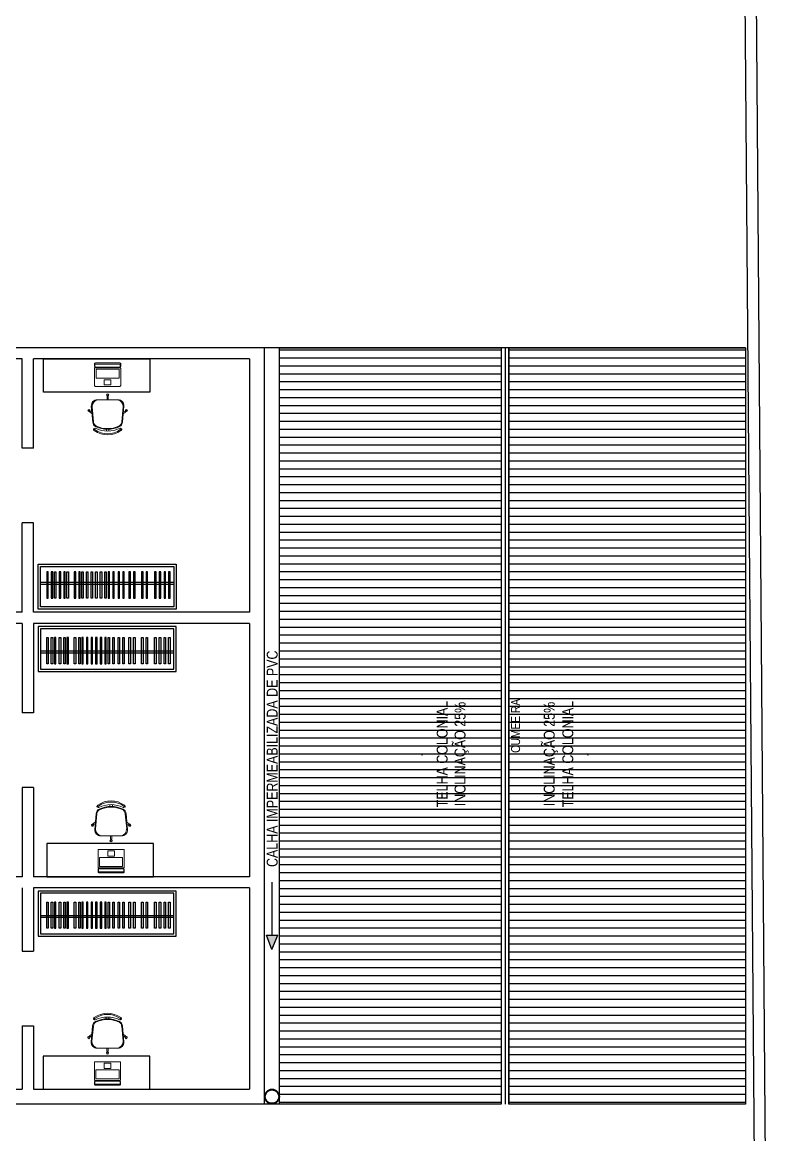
# Model space of a CAD drawing. Header units: millimetres. Extents: x 4156 to 4603, y 996 to 1078.
# Drawn here: x 4334.83 to 4345.76, y 1016.71 to 1033.13 of the extents above; entities that cross this region are included whole.
import ezdxf
from ezdxf.enums import TextEntityAlignment as Align

# ---------------------------------------------------------------- set-up
doc = ezdxf.new("R2010")
doc.units = ezdxf.units.MM
doc.header["$LTSCALE"] = 20
for name, color, linetype in [('-HIDRO', 8, 'Continuous'), ('AF', 5, 'Continuous'), ('E-txt-g', 3, 'Continuous')]:
    doc.layers.add(name, color=color, linetype=linetype)
doc.layers.add('E-Lay-9', color=9, linetype='Continuous', lineweight=9)
doc.layers.add('E-Txt-W', color=7, linetype='Continuous', lineweight=20)
doc.styles.add('F2', font='ARIALN.TTF')
doc.styles.add('REG60', font='romans.shx', dxfattribs={"width": 0.8, "height": 0.15})
doc.styles.add('REG80', font='romans.shx', dxfattribs={"width": 0.8, "height": 0.2})

# ---------------------------------------------------------------- blocks, each defined once
blk = doc.blocks.new('Seta')
at = {"layer": 'AF'}
blk.add_hatch(color=256, dxfattribs=at).paths.add_polyline_path([(-0.11, 0), (-0.11, -0.01), (0, -0.01), (0, -0.03), (0.05, 0), (0, 0.02), (0, 0)])
for p, q in [((0, 0), (-0.11, 0)), ((-0.11, -0.01), (-0.11, 0)), ((0.05, 0), (0, 0.02)), ((0, 0.02), (0, 0)), ((0, -0.01), (-0.11, -0.01)), ((0.05, 0), (0, -0.03)), ((0, -0.01), (0, -0.03))]:
    blk.add_line(p, q, dxfattribs=at)
blk = doc.blocks.new('TXT-AMB75')
at = {"layer": 'E-txt-g', "style": 'REG80', "width": 0.8, "flags": 8}
blk.add_attdef('TXT', text='', height=0.2, dxfattribs=at).set_placement((0.005, 0.296), align=Align.CENTER)
at = {"layer": 'E-Txt-W', "style": 'REG60', "width": 0.8, "flags": 8}
blk.add_attdef('TXT', text='', height=0.15, dxfattribs=at).set_placement((0.005, 0.027), align=Align.CENTER)
blk = doc.blocks.new('Cadeira')
at = {"layer": 'E-Lay-9', "color": 8}
for p, q in [((-0.139, 0), (0.139, 0)), ((-0.009, 0.054), (-0.009, 0.077)), ((-0.008, 0), (-0.008, 0.043)), ((-0.008, 0.043), (-0.006, 0.043)), ((0.006, 0.043), (0.007, 0.043)), ((0.007, 0), (0.007, 0.043)), ((0.01, 0.054), (0.01, 0.077)), ((-0.25, -0.159), (-0.265, -0.141)), ((-0.236, -0.147), (-0.251, -0.129)), ((-0.219, -0.084), (-0.2, -0.302)), ((-0.209, -0.094), (-0.19, -0.298)), ((0.209, -0.094), (0.19, -0.298)), ((0.219, -0.084), (0.2, -0.302)), ((0.236, -0.147), (0.251, -0.129)), ((0.25, -0.159), (0.265, -0.141)), ((-0.24, -0.165), (-0.241, -0.166)), ((-0.213, -0.185), (-0.241, -0.166)), ((-0.23, -0.156), (-0.231, -0.158)), ((-0.214, -0.162), (-0.23, -0.156)), ((0.213, -0.185), (0.241, -0.166)), ((0.214, -0.162), (0.23, -0.156)), ((0.23, -0.156), (0.231, -0.158)), ((0.24, -0.165), (0.241, -0.166)), ((-0.017, -0.396), (-0.017, -0.42)), ((0.017, -0.396), (0.017, -0.42))]:
    blk.add_line(p, q, dxfattribs=at)
blk.add_lwpolyline([(0.163, -0.381, -0.237888), (-0.163, -0.381, 0.605717), (-0.174, -0.395, 0.122717), (-0.17, -0.4, 0.323529), (0.17, -0.4, 0.122717), (0.174, -0.395, 0.605717)], format="xyb", close=True, dxfattribs=at)
for centre in [(0, 0.047), (-0.238, -0.158), (0.238, -0.158)]:
    blk.add_circle(centre, 0.005, dxfattribs=at)
for centre, radius, start, end in [((-0.139, -0.08), 0.08, 90, 182.5692), ((0, 0.065), 0.015, 281.6334, 257.4537), ((0, 0.048), 0.0075, 221.8103, 318.1897), ((0.139, -0.08), 0.08, 357.4308, 90), ((-0.25, -0.144), 0.015, 322.5463, 298.3666), ((-0.12, -0.089), 0.0887, 95.5925, 183.2522), ((0.12, -0.089), 0.0887, 356.7478, 84.4075), ((0.25, -0.144), 0.015, 241.6334, 217.4537), ((-0.239, -0.157), 0.0075, 261.8103, 358.1897), ((-0.12, -0.292), 0.07, 185.2999, 245.7361), ((0.12, -0.292), 0.07, 294.2639, 354.7001), ((0.239, -0.157), 0.0075, 181.8103, 278.1897), ((-0.13, -0.296), 0.07, 185.1212, 243.6047), ((-0.182, -0.396), 0.00782, 29.8109, 225.3255), ((-0.163, -0.39), 0.0275, 205.1455, 233.4571), ((0, -0.165), 0.305, 234.1238, 305.8762), ((-0.163, -0.39), 0.0125, 205.1455, 233.1301), ((0, -0.034), 0.362, 243.6047, 296.3953), ((0, -0.025), 0.362, 245.7361, 294.2639), ((0.13, -0.296), 0.07, 296.3953, 354.8788), ((0.182, -0.396), 0.00782, 314.6745, 150.1891), ((0.163, -0.39), 0.0275, 306.5429, 334.8545)]:
    blk.add_arc(centre, radius, start, end, dxfattribs=at)
blk = doc.blocks.new('Notebook')
at = {"layer": 'E-Lay-9', "color": 8}
for p, q in [((-0.175, 0.305), (-0.175, 0.3)), ((-0.175, 0.3), (-0.175, 0.265)), ((0.165, 0.315), (-0.165, 0.315)), ((0.175, 0.3), (0.175, 0.305)), ((0.175, 0.265), (0.175, 0.3)), ((-0.165, 0.255), (0.165, 0.255))]:
    blk.add_line(p, q, dxfattribs=at)
for points in [[(-0.165, 0.26), (0.165, 0.26, 0.414214), (0.17, 0.265), (0.17, 0.295, 0.414214), (0.165, 0.3), (-0.165, 0.3, 0.414214), (-0.17, 0.295), (-0.17, 0.265, 0.414214)], [(-0.165, 0), (0.165, 0, 0.414214), (0.175, 0.01), (0.175, 0.24, 0.414214), (0.165, 0.25), (-0.165, 0.25, 0.414214), (-0.175, 0.24), (-0.175, 0.01, 0.414214)]]:
    blk.add_lwpolyline(points, format="xyb", close=True, dxfattribs=at)
for points in [[(-0.155, 0.11), (0.155, 0.11), (0.155, 0.23), (-0.155, 0.23)], [(-0.105, 0.25), (-0.145, 0.25), (-0.145, 0.255), (-0.105, 0.255)], [(0.105, 0.25), (0.145, 0.25), (0.145, 0.255), (0.105, 0.255)], [(-0.045, 0.02), (0.045, 0.02), (0.045, 0.09), (-0.045, 0.09)]]:
    blk.add_lwpolyline(points, close=True, dxfattribs=at)
for centre, start, end in [((-0.165, 0.305), 90, 180), ((0.165, 0.305), 0, 90), ((-0.165, 0.265), 180, 270), ((0.165, 0.265), 270, 360)]:
    blk.add_arc(centre, 0.01, start, end, dxfattribs=at)

msp = doc.modelspace()

# ---------------------------------------------------------------- hatches: boundary and pattern name
at = {"layer": '-HIDRO', "linetype": 'Continuous'}
h = msp.add_hatch(dxfattribs=at)
h.set_pattern_fill('ANSI31', color=256, scale=0.935, angle=135, style=0)
h.set_pattern_definition([(180, (1842.39324, 700.33921), (-2e-17, -0.116875), [])])
h.paths.add_polyline_path([(4341.899, 1017.159), (4338.626, 1017.159), (4338.626, 1028.324), (4341.899, 1028.324)])
h.paths.add_polyline_path([(4342.009, 1028.324), (4345.501, 1028.324), (4345.501, 1017.159), (4342.009, 1017.159)])
at = {"layer": '-HIDRO'}
msp.add_hatch(color=256, dxfattribs=at).paths.add_polyline_path([(4338.6, 1019.65), (4338.433, 1019.65), (4338.516, 1019.439)])

# ---------------------------------------------------------------- linework, layer by layer
for p, q in [((4345.888, 1005.004), (4345.364, 1071.832)), ((4345.721, 1005.169), (4345.2, 1071.669)), ((4341.899, 1028.324), (4341.899, 1017.159)), ((4342.009, 1028.324), (4342.009, 1017.159)), ((4338.516, 1020.433), (4338.516, 1019.65)), ((4338.516, 1019.439), (4338.433, 1019.65)), ((4338.433, 1019.65), (4338.6, 1019.65)), ((4338.516, 1019.439), (4338.6, 1019.65)), ((4338.626, 1017.159), (4338.406, 1017.159))]:
    msp.add_line(p, q, dxfattribs=at)
at = {"layer": '-HIDRO', "linetype": 'Continuous'}
for p, q in [((4338.406, 1028.324), (4327.021, 1028.324)), ((4345.501, 1028.324), (4338.406, 1028.324)), ((4338.406, 1017.159), (4338.406, 1028.324)), ((4341.954, 1028.324), (4341.954, 1017.159)), ((4334.831, 1028.159), (4330.596, 1028.159)), ((4334.831, 1026.839), (4334.831, 1028.159)), ((4334.996, 1026.839), (4334.996, 1028.159)), ((4338.186, 1028.159), (4334.996, 1028.159)), ((4338.186, 1028.159), (4338.186, 1024.419)), ((4334.996, 1026.839), (4334.831, 1026.839)), ((4334.831, 1024.419), (4334.831, 1025.739)), ((4334.996, 1025.739), (4334.831, 1025.739)), ((4334.996, 1024.419), (4334.996, 1025.739)), ((4334.831, 1024.419), (4328.891, 1024.419)), ((4338.186, 1024.419), (4334.996, 1024.419)), ((4334.831, 1024.254), (4328.891, 1024.254)), ((4334.831, 1024.254), (4334.831, 1022.934)), ((4338.186, 1024.254), (4334.996, 1024.254)), ((4334.996, 1024.254), (4334.996, 1022.934)), ((4338.186, 1024.254), (4338.186, 1020.514)), ((4338.626, 1017.159), (4338.626, 1023.924)), ((4334.996, 1022.934), (4334.831, 1022.934)), ((4334.831, 1021.834), (4334.831, 1020.514)), ((4334.996, 1021.834), (4334.831, 1021.834)), ((4334.996, 1021.834), (4334.996, 1020.514)), ((4334.831, 1020.514), (4330.596, 1020.514)), ((4338.186, 1020.514), (4334.996, 1020.514)), ((4334.831, 1020.349), (4334.831, 1019.414)), ((4338.186, 1020.349), (4334.996, 1020.349)), ((4334.996, 1020.349), (4334.996, 1019.414)), ((4338.186, 1020.349), (4338.186, 1017.379)), ((4334.831, 1019.414), (4334.996, 1019.414)), ((4334.831, 1018.314), (4334.831, 1017.379)), ((4334.831, 1018.314), (4334.996, 1018.314)), ((4334.996, 1018.314), (4334.996, 1017.379)), ((4330.596, 1017.379), (4334.831, 1017.379)), ((4334.996, 1017.379), (4338.186, 1017.379)), ((4338.406, 1017.159), (4327.021, 1017.159))]:
    msp.add_line(p, q, dxfattribs=at)
at = {"layer": '-HIDRO', "ltscale": 0.5}
for p, q in [((4337.069, 1024.856), (4335.1, 1024.856)), ((4337.069, 1024.828), (4335.1, 1024.828)), ((4337.069, 1023.844), (4335.1, 1023.844)), ((4337.069, 1023.816), (4335.1, 1023.816)), ((4337.069, 1019.939), (4335.1, 1019.939)), ((4337.069, 1019.911), (4335.1, 1019.911))]:
    msp.add_line(p, q, dxfattribs=at)
at = {"layer": '-HIDRO'}
for points in [[(4341.899, 1017.159), (4338.626, 1017.159), (4338.626, 1028.324), (4341.899, 1028.324)], [(4342.009, 1028.324), (4345.501, 1028.324), (4345.501, 1017.159), (4342.009, 1017.159)], [(4335.143, 1027.669), (4335.143, 1028.159), (4336.716, 1028.159), (4336.716, 1027.669)], [(4337.102, 1024.464), (4335.067, 1024.464), (4335.067, 1025.128), (4337.102, 1025.128)], [(4337.069, 1024.497), (4335.1, 1024.497), (4335.1, 1025.095), (4337.069, 1025.095)], [(4337.102, 1024.209), (4335.067, 1024.209), (4335.067, 1023.544), (4337.102, 1023.544)], [(4337.069, 1024.176), (4335.1, 1024.176), (4335.1, 1023.577), (4337.069, 1023.577)], [(4335.194, 1021.003), (4335.194, 1020.514), (4336.767, 1020.514), (4336.767, 1021.003)], [(4337.102, 1020.304), (4335.067, 1020.304), (4335.067, 1019.639), (4337.102, 1019.639)], [(4337.069, 1020.271), (4335.1, 1020.271), (4335.1, 1019.672), (4337.069, 1019.672)], [(4335.141, 1017.868), (4335.141, 1017.379), (4336.714, 1017.379), (4336.714, 1017.868)]]:
    msp.add_lwpolyline(points, close=True, dxfattribs=at)
at = {"layer": '-HIDRO', "ltscale": 0.5}
for points in [[(4335.193, 1024.628), (4335.215, 1024.628), (4335.215, 1025.013), (4335.193, 1025.013)], [(4335.26, 1024.628), (4335.282, 1024.628), (4335.282, 1025.013), (4335.26, 1025.013)], [(4335.327, 1024.628), (4335.305, 1024.628), (4335.305, 1025.013), (4335.327, 1025.013)], [(4335.377, 1024.628), (4335.399, 1024.628), (4335.399, 1025.013), (4335.377, 1025.013)], [(4335.444, 1024.628), (4335.466, 1024.628), (4335.466, 1025.013), (4335.444, 1025.013)], [(4335.512, 1024.628), (4335.49, 1024.628), (4335.49, 1025.013), (4335.512, 1025.013)], [(4335.598, 1024.628), (4335.62, 1024.628), (4335.62, 1025.013), (4335.598, 1025.013)], [(4335.665, 1024.628), (4335.687, 1024.628), (4335.687, 1025.013), (4335.665, 1025.013)], [(4335.732, 1024.628), (4335.71, 1024.628), (4335.71, 1025.013), (4335.732, 1025.013)], [(4335.8, 1024.628), (4335.778, 1024.628), (4335.778, 1025.013), (4335.8, 1025.013)], [(4335.868, 1024.628), (4335.846, 1024.628), (4335.846, 1025.013), (4335.868, 1025.013)], [(4335.936, 1024.628), (4335.914, 1024.628), (4335.914, 1025.013), (4335.936, 1025.013)], [(4336.003, 1024.628), (4335.981, 1024.628), (4335.981, 1025.013), (4336.003, 1025.013)], [(4336.071, 1024.628), (4336.049, 1024.628), (4336.049, 1025.013), (4336.071, 1025.013)], [(4336.098, 1024.628), (4336.12, 1024.628), (4336.12, 1025.013), (4336.098, 1025.013)], [(4336.166, 1024.628), (4336.188, 1024.628), (4336.188, 1025.013), (4336.166, 1025.013)], [(4336.246, 1024.628), (4336.268, 1024.628), (4336.268, 1025.013), (4336.246, 1025.013)], [(4336.314, 1024.628), (4336.336, 1024.628), (4336.336, 1025.013), (4336.314, 1025.013)], [(4336.406, 1024.628), (4336.428, 1024.628), (4336.428, 1025.013), (4336.406, 1025.013)], [(4336.474, 1024.628), (4336.496, 1024.628), (4336.496, 1025.013), (4336.474, 1025.013)], [(4336.591, 1024.628), (4336.613, 1024.628), (4336.613, 1025.013), (4336.591, 1025.013)], [(4336.659, 1024.628), (4336.681, 1024.628), (4336.681, 1025.013), (4336.659, 1025.013)], [(4336.784, 1024.628), (4336.806, 1024.628), (4336.806, 1025.013), (4336.784, 1025.013)], [(4336.852, 1024.628), (4336.874, 1024.628), (4336.874, 1025.013), (4336.852, 1025.013)], [(4336.923, 1024.628), (4336.945, 1024.628), (4336.945, 1025.013), (4336.923, 1025.013)], [(4336.991, 1024.628), (4337.013, 1024.628), (4337.013, 1025.013), (4336.991, 1025.013)], [(4335.193, 1024.044), (4335.215, 1024.044), (4335.215, 1023.659), (4335.193, 1023.659)], [(4335.26, 1024.044), (4335.282, 1024.044), (4335.282, 1023.659), (4335.26, 1023.659)], [(4335.327, 1024.044), (4335.305, 1024.044), (4335.305, 1023.659), (4335.327, 1023.659)], [(4335.377, 1024.044), (4335.399, 1024.044), (4335.399, 1023.659), (4335.377, 1023.659)], [(4335.444, 1024.044), (4335.466, 1024.044), (4335.466, 1023.659), (4335.444, 1023.659)], [(4335.512, 1024.044), (4335.49, 1024.044), (4335.49, 1023.659), (4335.512, 1023.659)], [(4335.598, 1024.044), (4335.62, 1024.044), (4335.62, 1023.659), (4335.598, 1023.659)], [(4335.665, 1024.044), (4335.687, 1024.044), (4335.687, 1023.659), (4335.665, 1023.659)], [(4335.732, 1024.044), (4335.71, 1024.044), (4335.71, 1023.659), (4335.732, 1023.659)], [(4335.8, 1024.044), (4335.778, 1024.044), (4335.778, 1023.659), (4335.8, 1023.659)], [(4335.868, 1024.044), (4335.846, 1024.044), (4335.846, 1023.659), (4335.868, 1023.659)], [(4335.936, 1024.044), (4335.914, 1024.044), (4335.914, 1023.659), (4335.936, 1023.659)], [(4336.003, 1024.044), (4335.981, 1024.044), (4335.981, 1023.659), (4336.003, 1023.659)], [(4336.071, 1024.044), (4336.049, 1024.044), (4336.049, 1023.659), (4336.071, 1023.659)], [(4336.098, 1024.044), (4336.12, 1024.044), (4336.12, 1023.659), (4336.098, 1023.659)], [(4336.166, 1024.044), (4336.188, 1024.044), (4336.188, 1023.659), (4336.166, 1023.659)], [(4336.246, 1024.044), (4336.268, 1024.044), (4336.268, 1023.659), (4336.246, 1023.659)], [(4336.314, 1024.044), (4336.336, 1024.044), (4336.336, 1023.659), (4336.314, 1023.659)], [(4336.406, 1024.044), (4336.428, 1024.044), (4336.428, 1023.659), (4336.406, 1023.659)], [(4336.474, 1024.044), (4336.496, 1024.044), (4336.496, 1023.659), (4336.474, 1023.659)], [(4336.591, 1024.044), (4336.613, 1024.044), (4336.613, 1023.659), (4336.591, 1023.659)], [(4336.659, 1024.044), (4336.681, 1024.044), (4336.681, 1023.659), (4336.659, 1023.659)], [(4336.784, 1024.044), (4336.806, 1024.044), (4336.806, 1023.659), (4336.784, 1023.659)], [(4336.852, 1024.044), (4336.874, 1024.044), (4336.874, 1023.659), (4336.852, 1023.659)], [(4336.923, 1024.044), (4336.945, 1024.044), (4336.945, 1023.659), (4336.923, 1023.659)], [(4336.991, 1024.044), (4337.013, 1024.044), (4337.013, 1023.659), (4336.991, 1023.659)], [(4335.193, 1020.139), (4335.215, 1020.139), (4335.215, 1019.754), (4335.193, 1019.754)], [(4335.26, 1020.139), (4335.282, 1020.139), (4335.282, 1019.754), (4335.26, 1019.754)], [(4335.327, 1020.139), (4335.305, 1020.139), (4335.305, 1019.754), (4335.327, 1019.754)], [(4335.377, 1020.139), (4335.399, 1020.139), (4335.399, 1019.754), (4335.377, 1019.754)], [(4335.444, 1020.139), (4335.466, 1020.139), (4335.466, 1019.754), (4335.444, 1019.754)], [(4335.512, 1020.139), (4335.49, 1020.139), (4335.49, 1019.754), (4335.512, 1019.754)], [(4335.598, 1020.139), (4335.62, 1020.139), (4335.62, 1019.754), (4335.598, 1019.754)], [(4335.665, 1020.139), (4335.687, 1020.139), (4335.687, 1019.754), (4335.665, 1019.754)], [(4335.732, 1020.139), (4335.71, 1020.139), (4335.71, 1019.754), (4335.732, 1019.754)], [(4335.8, 1020.139), (4335.778, 1020.139), (4335.778, 1019.754), (4335.8, 1019.754)], [(4335.868, 1020.139), (4335.846, 1020.139), (4335.846, 1019.754), (4335.868, 1019.754)], [(4335.936, 1020.139), (4335.914, 1020.139), (4335.914, 1019.754), (4335.936, 1019.754)], [(4336.003, 1020.139), (4335.981, 1020.139), (4335.981, 1019.754), (4336.003, 1019.754)], [(4336.071, 1020.139), (4336.049, 1020.139), (4336.049, 1019.754), (4336.071, 1019.754)], [(4336.098, 1020.139), (4336.12, 1020.139), (4336.12, 1019.754), (4336.098, 1019.754)], [(4336.166, 1020.139), (4336.188, 1020.139), (4336.188, 1019.754), (4336.166, 1019.754)], [(4336.246, 1020.139), (4336.268, 1020.139), (4336.268, 1019.754), (4336.246, 1019.754)], [(4336.314, 1020.139), (4336.336, 1020.139), (4336.336, 1019.754), (4336.314, 1019.754)], [(4336.406, 1020.139), (4336.428, 1020.139), (4336.428, 1019.754), (4336.406, 1019.754)], [(4336.474, 1020.139), (4336.496, 1020.139), (4336.496, 1019.754), (4336.474, 1019.754)], [(4336.591, 1020.139), (4336.613, 1020.139), (4336.613, 1019.754), (4336.591, 1019.754)], [(4336.659, 1020.139), (4336.681, 1020.139), (4336.681, 1019.754), (4336.659, 1019.754)], [(4336.784, 1020.139), (4336.806, 1020.139), (4336.806, 1019.754), (4336.784, 1019.754)], [(4336.852, 1020.139), (4336.874, 1020.139), (4336.874, 1019.754), (4336.852, 1019.754)], [(4336.923, 1020.139), (4336.945, 1020.139), (4336.945, 1019.754), (4336.923, 1019.754)], [(4336.991, 1020.139), (4337.013, 1020.139), (4337.013, 1019.754), (4336.991, 1019.754)]]:
    msp.add_lwpolyline(points, close=True, dxfattribs=at)
at = {"layer": '-HIDRO'}
for radius in [0.11, 0.099]:
    msp.add_circle((4338.516, 1017.269), radius, dxfattribs=at)

# ---------------------------------------------------------------- block references
at = {"layer": '-HIDRO', "yscale": 1.1, "zscale": 1.1}
for name, p, xscale in [('Notebook', (4336.091, 1027.753, 3.614), 1.1), ('Cadeira', (4336.091, 1027.555, 3.614), -1.1)]:
    msp.add_blockref(name, p, dxfattribs=dict(at, xscale=xscale))
at = {"layer": '-HIDRO'}
ref = msp.add_blockref('TXT-AMB75', (4338.885, 1022.252), dxfattribs=dict(at, xscale=0.8019000000000002, yscale=0.8019000000000002, zscale=0.8019000000000002, rotation=90))
ref.add_attrib('TXT', 'CALHA IMPERMEABILIZADA DE PVC', dxfattribs={"layer": 'E-txt-g', "color": 2, "height": 0.16038, "rotation": 90, "style": 'F2'}).set_placement((4338.599, 1022.256), align=Align.CENTER)
ref = msp.add_blockref('TXT-AMB75', (4341.393, 1022.322), dxfattribs=dict(at, xscale=0.8019000000000002, yscale=0.8019000000000002, zscale=0.8019000000000002, rotation=90))
ref.add_attrib('TXT', 'TELHA COLONIAL', dxfattribs={"layer": 'E-txt-g', "color": 2, "height": 0.16038, "rotation": 90, "style": 'F2'}).set_placement((4341.107, 1022.326), align=Align.CENTER)
ref.add_attrib('TXT', 'INCLINAÇÃO 25%', dxfattribs={"layer": 'E-Txt-W', "color": 2, "height": 0.16038, "rotation": 90, "style": 'F2'}).set_placement((4341.371, 1022.326), align=Align.CENTER)
ref = msp.add_blockref('TXT-AMB75', (4342.514, 1022.322), dxfattribs=dict(at, xscale=-0.8019000000000002, yscale=0.8019000000000002, zscale=0.8019000000000002, rotation=270))
ref.add_attrib('TXT', 'TELHA COLONIAL', dxfattribs={"layer": 'E-txt-g', "color": 2, "height": 0.16038, "rotation": 90, "style": 'F2'}).set_placement((4342.961, 1022.326), align=Align.CENTER)
ref.add_attrib('TXT', 'INCLINAÇÃO 25%', dxfattribs={"layer": 'E-Txt-W', "color": 2, "height": 0.16038, "rotation": 90, "style": 'F2'}).set_placement((4342.687, 1022.326), align=Align.CENTER)
at = {"layer": '-HIDRO', "rotation": 180}
for name, p, xscale, yscale, zscale in [('Seta', (4340.73, 1022.312), 0.01681679999998471, 0.01681679999998471, 0.01681679999998471), ('Seta', (4343.178, 1022.312), -0.01681679999998471, 0.01681679999998471, 0.01681679999998471), ('Cadeira', (4336.142, 1021.117, 3.614), 1.1, 1.1, 1.1), ('Notebook', (4336.142, 1020.919, 3.614), -1.1, 1.1, 1.1), ('Cadeira', (4336.089, 1017.982, 3.614), 1.1, 1.1, 1.1), ('Notebook', (4336.089, 1017.784, 3.614), -1.1, 1.1, 1.1)]:
    msp.add_blockref(name, p, dxfattribs=dict(at, xscale=xscale, yscale=yscale, zscale=zscale))

# ---------------------------------------------------------------- texts
at = {"layer": '-HIDRO', "style": 'F2'}
msp.add_text('CUMEEIRA', height=0.132, rotation=90, dxfattribs=at).set_placement((4342.176, 1022.343))

doc.saveas('drawing.dxf')
